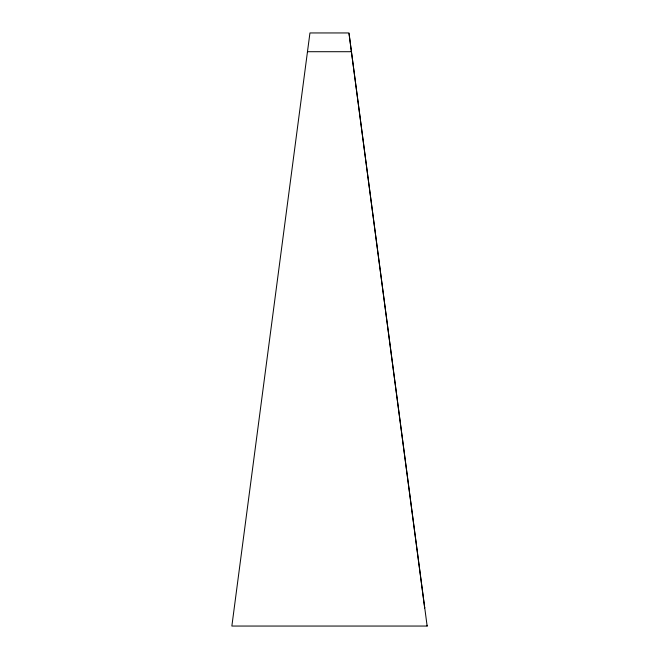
<?xml version="1.0" encoding="UTF-8"?>
<svg xmlns="http://www.w3.org/2000/svg" width="659" height="659" viewBox="0 0 659 659"><rect width="100%" height="100%" fill="white"/><g stroke="black" fill="none" stroke-linecap="round" stroke-linejoin="round"><path stroke-width="0.99" d="M307.473 51.707L351.428 51.707M349.064 33.733L427.139 626.05L231.861 626.05L309.944 32.95L348.957 32.95L424.676 608.035L424.569 607.26M427.032 625.276L427.139 626.05"/></g></svg>
